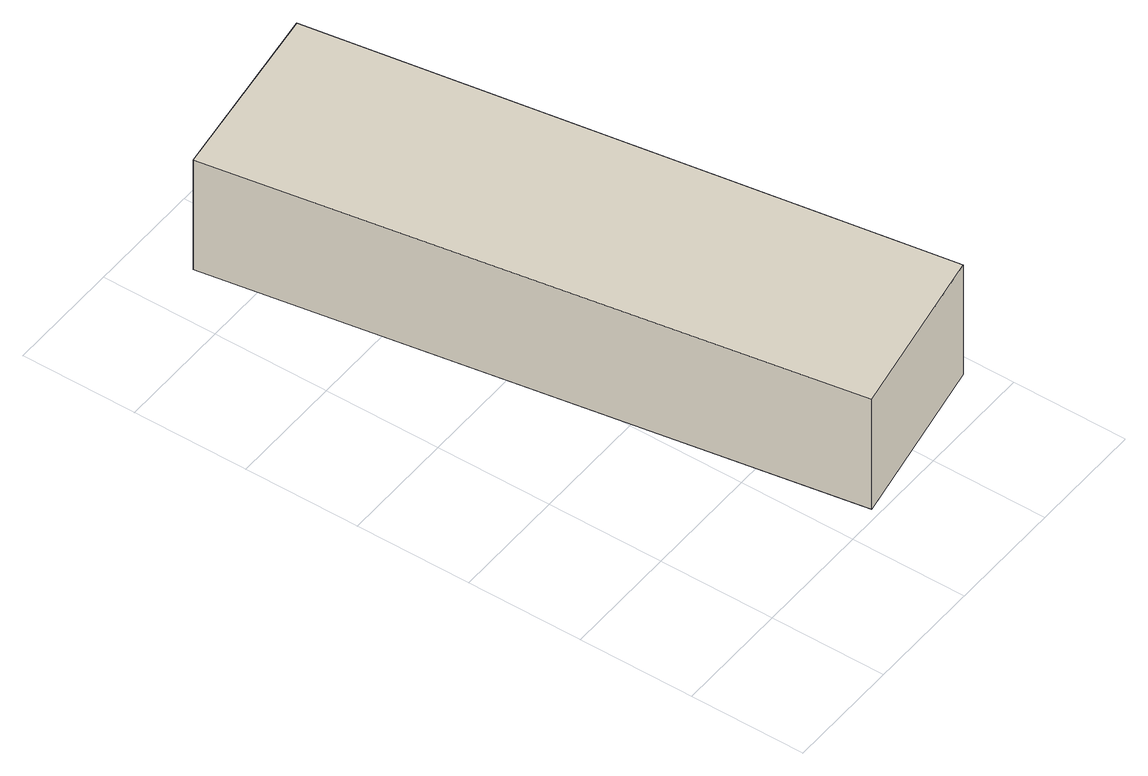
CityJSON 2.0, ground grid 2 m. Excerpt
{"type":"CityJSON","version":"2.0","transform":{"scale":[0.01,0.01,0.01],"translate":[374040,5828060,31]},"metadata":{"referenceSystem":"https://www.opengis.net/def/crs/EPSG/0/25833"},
"CityObjects":{
"building1":{"type":"Building","attributes":{"Gemeindeschluessel":"11000005","BezugspunktDach":"2200","function":"31001_1312","measuredHeight":2.25,"storeysAboveGround":1},"address":[{"country":"Germany","locality":"Berlin","thoroughfareNumber":"2 (4)","thoroughfareName":"Eiskellerweg"}],"geometry":[{"type":"Solid","lod":"1","boundaries":[[[[0,1,2,3]],[[4,5,6,7]],[[4,7,3,2]],[[5,4,2,1]],[[6,5,1,0]],[[7,6,0,3]]]]}]}
},
"vertices":[
[267,14,237],[570,69,237],[407,1147,237],[90,1104,237],[407,1147,12],[570,69,12],[267,14,12],[90,1104,12]
]}
